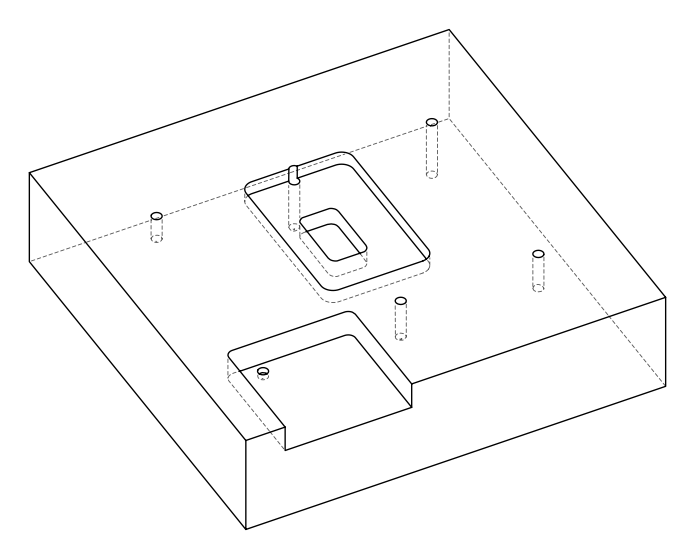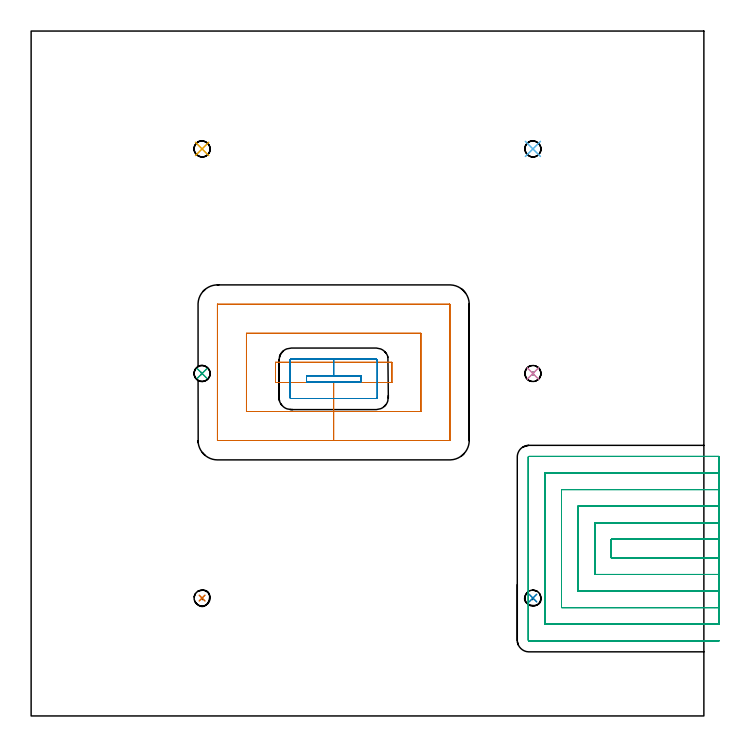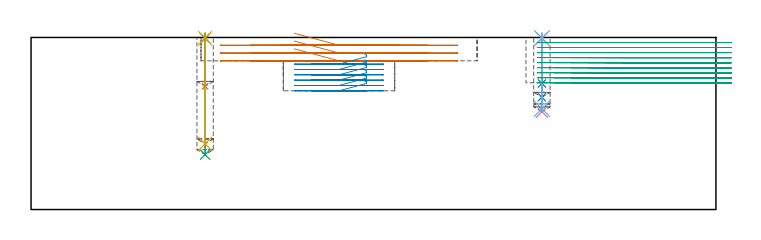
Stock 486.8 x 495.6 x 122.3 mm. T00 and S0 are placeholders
(PLAN: 15 operations, 3 tool changes, 57.9 min)
(1 SPOT_DRILL | STEP1POCKET | NXT0321_9005460120000 | 0.03 min | 2 mm3)
(2 SPOT_DRILL_1 | STEP1POCKET_1 | NXT0321_9005460120000 | 0.04 min | 3525 mm3)
(3 SPOT_DRILL_2 | STEP1POCKET_2 | NXT0321_9005460120000 | 0.03 min | 1 mm3)
(4 SPOT_DRILL_3 | STEP1POCKET_3 | NXT0321_9005460120000 | 0.03 min | 1 mm3)
(5 SPOT_DRILL_4 | STEP1POCKET_4 | NXT0321_9005460120000 | 0.03 min | 1 mm3)
(6 SPOT_DRILL_5 | STEP1POCKET_5 | NXT0321_9005460120000 | 0.03 min | 2 mm3)
(7 DRILL_BLIND_HOLE_INTO_CENTER | STEP1POCKET | UGT0301_226 | 0.15 min | 3403 mm3)
(8 DRILL_BLIND_HOLE_INTO_CENTER_1 | STEP1POCKET_1 | UGT0301_226 | 0.06 min | 924 mm3)
(9 DRILL_BLIND_HOLE_INTO_CENTER_2 | STEP1POCKET_2 | UGT0301_226 | 0.34 min | 8512 mm3)
(10 DRILL_BLIND_HOLE_INTO_CENTER_3 | STEP1POCKET_3 | UGT0301_226 | 0.22 min | 5304 mm3)
(11 DRILL_BLIND_HOLE_INTO_CENTER_4 | STEP1POCKET_4 | UGT0301_226 | 0.31 min | 7708 mm3)
(12 DRILL_BLIND_HOLE_INTO_CENTER_5 | STEP1POCKET_5 | UGT0301_226 | 0.21 min | 5079 mm3)
(13 MILL_RECTANGULAR_POCKET | POCKET_RECTANGULAR_STRAIGHT | UGT0201_006 | Follow Part, ap 7, ae 75% | 7.25 min | 408138 mm3)
(14 MILL_RECTANGULAR_POCKET_1 | POCKET_RECTANGULAR_STRAIGHT_1 | NXT0201_012 | Follow Part, ap 4, ae 75% | 4.04 min | 73651 mm3)
(15 MILL_SLOT | SLOT_PARTIAL_RECTANGULAR | NXT0201_012 | Follow Part, ap 4, ae 75% | 45.17 min | 644965 mm3)
(TOOL NXT0321_9005460120000 | NC Spot Drill, 142deg, 12mm, Carbide, Uncoated | D12 PA142 FL30 Z2)
(TOOL UGT0301_226 | Twist Drill 11.6 mm | D11.6 PA118 FL90 Z2)
(TOOL UGT0201_006 | End Mill 28 mm | D28 FL25 Z2)
(TOOL NXT0201_012 | ENDMILL 16mm [2P460-1600-NA 1630] | D16 FL38 Z6)
(OP 1 SPOT_DRILL)
G17 G21 G94 G90
T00 M6
G54
G17 G0 G90 X123.7 Y85.3 S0 M3
G43 Z132.3 H0
G94 G81 G98 Z121.801 F250. R125.3
G80
M5
M2
(OP 2 SPOT_DRILL_1)
G17 G21 G94 G90
T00 M6
G54
G17 G0 G90 X363.1 Y85.3 S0 M3
G43 Z132.3 H0
G94 G81 G98 Z89.601 F250. R93.1
G80
M5
M2
(OP 3 SPOT_DRILL_2)
G17 G21 G94 G90
T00 M6
G54
G17 G0 G90 X123.7 Y247.8 S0 M3
G43 Z132.3 H0
G94 G81 G98 Z121.801 F250. R125.3
G80
M5
M2
(OP 4 SPOT_DRILL_3)
G17 G21 G94 G90
T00 M6
G54
G17 G0 G90 X363.1 Y247.8 S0 M3
G43 Z132.3 H0
G94 G81 G98 Z121.801 F250. R125.3
G80
M5
M2
(OP 5 SPOT_DRILL_4)
G17 G21 G94 G90
T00 M6
G54
G17 G0 G90 X123.7 Y410.3 S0 M3
G43 Z132.3 H0
G94 G81 G98 Z121.801 F250. R125.3
G80
M5
M2
(OP 6 SPOT_DRILL_5)
G17 G21 G94 G90
T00 M6
G54
G17 G0 G90 X363.1 Y410.3 S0 M3
G43 Z132.3 H0
G94 G81 G98 Z121.801 F250. R125.3
G80
M5
M2
(OP 7 DRILL_BLIND_HOLE_INTO_CENTER)
G17 G21 G94 G90
T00 M6
G54
G17 G0 G90 X123.7 Y85.3 S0 M3
G43 Z132.3 H0
G94 G81 G98 Z87.6 F250. R124.3
G80
M5
M2
(OP 8 DRILL_BLIND_HOLE_INTO_CENTER_1)
G17 G21 G94 G90
T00 M6
G54
G17 G0 G90 X363.1 Y85.3 S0 M3
G43 Z132.3 H0
G94 G81 G98 Z79.8 F250. R92.1
G80
M5
M2
(OP 9 DRILL_BLIND_HOLE_INTO_CENTER_2)
G17 G21 G94 G90
T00 M6
G54
G17 G0 G90 X123.7 Y247.8 S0 M3
G43 Z132.3 H0
G94 G81 G98 Z39. F250. R124.3
G80
M5
M2
(OP 10 DRILL_BLIND_HOLE_INTO_CENTER_3)
G17 G21 G94 G90
T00 M6
G54
G17 G0 G90 X363.1 Y247.8 S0 M3
G43 Z132.3 H0
G94 G81 G98 Z69.5 F250. R124.3
G80
M5
M2
(OP 11 DRILL_BLIND_HOLE_INTO_CENTER_4)
G17 G21 G94 G90
T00 M6
G54
G17 G0 G90 X123.7 Y410.3 S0 M3
G43 Z132.3 H0
G94 G81 G98 Z46.7 F250. R124.3
G80
M5
M2
(OP 12 DRILL_BLIND_HOLE_INTO_CENTER_5)
G17 G21 G94 G90
T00 M6
G54
G17 G0 G90 X363.1 Y410.3 S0 M3
G43 Z132.3 H0
G94 G81 G98 Z71.6 F250. R124.3
G80
M5
M2
(OP 13 MILL_RECTANGULAR_POCKET)
G17 G21 G94 G90
T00 M6
G54
G17 G0 G90 X187.053 Y241.3 S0 M3
G43 Z132.3 H0
Z125.3
G94 G1 X218.9 Z116.767 F250.
X261. F500.
Y255.9
X176.8
Y241.3
X218.9
Y220.3
X282.
Y276.9
X155.8
Y252.82
Y220.3
X218.9
Y199.3
X302.9
X302.955 Y199.305
X302.995 Y199.345
X303. Y199.4
Y297.8
X302.995 Y297.855
X302.955 Y297.895
X302.9 Y297.9
X134.9
X134.845 Y297.895
X134.805 Y297.855
X134.8 Y297.8
Y199.4
X134.805 Y199.345
X134.845 Y199.305
X134.9 Y199.3
X218.9
X219.9
G0 X187.053 Y241.3 Z119.767
G1 X218.9 Z111.233 F250.
X261. F500.
Y255.9
X176.8
Y241.3
X218.9
Y220.3
X282.
Y276.9
X155.8
Y252.82
Y220.3
X218.9
Y199.3
X302.9
X302.955 Y199.305
X302.995 Y199.345
X303. Y199.4
Y297.8
X302.995 Y297.855
X302.955 Y297.895
X302.9 Y297.9
X134.9
X134.845 Y297.895
X134.805 Y297.855
X134.8 Y297.8
Y199.4
X134.805 Y199.345
X134.845 Y199.305
X134.9 Y199.3
X218.9
X219.9
G0 X187.053 Y241.3 Z114.233
G1 X218.9 Z105.7 F250.
X261. F500.
Y255.9
X176.8
Y241.3
X218.9
Y220.3
X282.
Y276.9
X155.8
Y252.82
Y220.3
X218.9
Y199.3
X302.9
X302.955 Y199.305
X302.995 Y199.345
X303. Y199.4
Y297.8
X302.995 Y297.855
X302.955 Y297.895
X302.9 Y297.9
X134.9
X134.845 Y297.895
X134.805 Y297.855
X134.8 Y297.8
Y199.4
X134.805 Y199.345
X134.845 Y199.305
X134.9 Y199.3
X218.9
X219.9
G0 Z132.3
M5
M2
(OP 14 MILL_RECTANGULAR_POCKET_1)
G17 G21 G94 G90
T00 M6
G54
G17 G0 G90 X237.259 Y241.7 S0 M3
G43 Z132.3 H1
Z110.14
G94 G1 X238.5 Z109.808 F250.
Y246.2 Z108.602
X218.9 Z103.35
X199.3 F500.
Y241.7
X238.5
Y246.2
X218.9
Y258.2
X188.2
G3 X187.3 Y257.3 R0.9
G1 Y230.6
G3 X188.2 Y229.7 R0.9
G1 X249.6
G3 X250.5 Y230.6 R0.9
G1 Y257.3
G3 X249.6 Y258.2 R0.9
G1 X218.9
X217.9
G0 X237.259 Y241.7 Z106.35
G1 X238.5 Z106.018 F250.
Y246.2 Z104.812
X218.9 Z99.56
X199.3 F500.
Y241.7
X238.5
Y246.2
X218.9
Y258.2
X188.2
G3 X187.3 Y257.3 R0.9
G1 Y230.6
G3 X188.2 Y229.7 R0.9
G1 X249.6
G3 X250.5 Y230.6 R0.9
G1 Y257.3
G3 X249.6 Y258.2 R0.9
G1 X218.9
X217.9
G0 X237.259 Y241.7 Z102.56
G1 X238.5 Z102.228 F250.
Y246.2 Z101.022
X218.9 Z95.77
X199.3 F500.
Y241.7
X238.5
Y246.2
X218.9
Y258.2
X188.2
G3 X187.3 Y257.3 R0.9
G1 Y230.6
G3 X188.2 Y229.7 R0.9
G1 X249.6
G3 X250.5 Y230.6 R0.9
G1 Y257.3
G3 X249.6 Y258.2 R0.9
G1 X218.9
X217.9
G0 X237.259 Y241.7 Z98.77
G1 X238.5 Z98.438 F250.
Y246.2 Z97.232
X218.9 Z91.98
X199.3 F500.
Y241.7
X238.5
Y246.2
X218.9
Y258.2
X188.2
G3 X187.3 Y257.3 R0.9
G1 Y230.6
G3 X188.2 Y229.7 R0.9
G1 X249.6
G3 X250.5 Y230.6 R0.9
G1 Y257.3
G3 X249.6 Y258.2 R0.9
G1 X218.9
X217.9
G0 X237.259 Y241.7 Z94.98
G1 X238.5 Z94.648 F250.
Y246.2 Z93.442
X218.9 Z88.19
X199.3 F500.
Y241.7
X238.5
Y246.2
X218.9
Y258.2
X188.2
G3 X187.3 Y257.3 R0.9
G1 Y230.6
G3 X188.2 Y229.7 R0.9
G1 X249.6
G3 X250.5 Y230.6 R0.9
G1 Y257.3
G3 X249.6 Y258.2 R0.9
G1 X218.9
X217.9
G0 X237.259 Y241.7 Z91.19
G1 X238.5 Z90.858 F250.
Y246.2 Z89.652
X218.9 Z84.4
X199.3 F500.
Y241.7
X238.5
Y246.2
X218.9
Y258.2
X188.2
G3 X187.3 Y257.3 R0.9
G1 Y230.6
G3 X188.2 Y229.7 R0.9
G1 X249.6
G3 X250.5 Y230.6 R0.9
G1 Y257.3
G3 X249.6 Y258.2 R0.9
G1 X218.9
X217.9
G0 Z132.3
M5
M2
(OP 15 MILL_SLOT)
G17 G21 G94 G90
T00 M6
G54
G17 G0 G90 X497.8 Y127.8 S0 M3
G43 Z132.3 H1
Z118.722
G94 G1 X494.8 F250.
X419.8 F500.
Y114.4
X494.8
X497.8 F250.
Y139.8
X494.8
X407.8 F500.
Y102.4
X494.8
X497.8 F250.
Y151.8
X494.8
X395.8 F500.
Y90.4
X494.8
X497.8 F250.
Y163.8
X494.8
X383.8 F500.
Y78.4
X494.8
X497.8 F250.
Y175.8
X494.8
X371.8 F500.
Y66.4
X494.8
X497.8 F250.
Y187.8
X494.8
X360.2 F500.
G3 X359.8 Y187.4 R0.4
G1 Y54.8
G3 X360.2 Y54.4 R0.4
G1 X494.8
X497.8 F250.
G0 Y127.8 Z115.144
G1 X494.8
X419.8 F500.
Y114.4
X494.8
X497.8 F250.
Y139.8
X494.8
X407.8 F500.
Y102.4
X494.8
X497.8 F250.
Y151.8
X494.8
X395.8 F500.
Y90.4
X494.8
X497.8 F250.
Y163.8
X494.8
X383.8 F500.
Y78.4
X494.8
X497.8 F250.
Y175.8
X494.8
X371.8 F500.
Y66.4
X494.8
X497.8 F250.
Y187.8
X494.8
X360.2 F500.
G3 X359.8 Y187.4 R0.4
G1 Y54.8
G3 X360.2 Y54.4 R0.4
G1 X494.8
X497.8 F250.
G0 Y127.8 Z111.567
G1 X494.8
X419.8 F500.
Y114.4
X494.8
X497.8 F250.
Y139.8
X494.8
X407.8 F500.
Y102.4
X494.8
X497.8 F250.
Y151.8
X494.8
X395.8 F500.
Y90.4
X494.8
X497.8 F250.
Y163.8
X494.8
X383.8 F500.
Y78.4
X494.8
X497.8 F250.
Y175.8
X494.8
X371.8 F500.
Y66.4
X494.8
X497.8 F250.
Y187.8
X494.8
X360.2 F500.
G3 X359.8 Y187.4 R0.4
G1 Y54.8
G3 X360.2 Y54.4 R0.4
G1 X494.8
X497.8 F250.
G0 Y127.8 Z107.989
G1 X494.8
X419.8 F500.
Y114.4
X494.8
X497.8 F250.
Y139.8
X494.8
X407.8 F500.
Y102.4
X494.8
X497.8 F250.
Y151.8
X494.8
X395.8 F500.
Y90.4
X494.8
X497.8 F250.
Y163.8
X494.8
X383.8 F500.
Y78.4
X494.8
X497.8 F250.
Y175.8
X494.8
X371.8 F500.
Y66.4
X494.8
X497.8 F250.
Y187.8
X494.8
X360.2 F500.
G3 X359.8 Y187.4 R0.4
G1 Y54.8
G3 X360.2 Y54.4 R0.4
G1 X494.8
X497.8 F250.
G0 Y127.8 Z104.411
G1 X494.8
X419.8 F500.
Y114.4
X494.8
X497.8 F250.
Y139.8
X494.8
X407.8 F500.
Y102.4
X494.8
X497.8 F250.
Y151.8
X494.8
X395.8 F500.
Y90.4
X494.8
X497.8 F250.
Y163.8
X494.8
X383.8 F500.
Y78.4
X494.8
X497.8 F250.
Y175.8
X494.8
X371.8 F500.
Y66.4
X494.8
X497.8 F250.
Y187.8
X494.8
X360.2 F500.
G3 X359.8 Y187.4 R0.4
G1 Y54.8
G3 X360.2 Y54.4 R0.4
G1 X494.8
X497.8 F250.
G0 Y127.8 Z100.833
G1 X494.8
X419.8 F500.
Y114.4
X494.8
X497.8 F250.
Y139.8
X494.8
X407.8 F500.
Y102.4
X494.8
X497.8 F250.
Y151.8
X494.8
X395.8 F500.
Y90.4
X494.8
X497.8 F250.
Y163.8
X494.8
X383.8 F500.
Y78.4
X494.8
X497.8 F250.
Y175.8
X494.8
X371.8 F500.
Y66.4
X494.8
X497.8 F250.
Y187.8
X494.8
X360.2 F500.
G3 X359.8 Y187.4 R0.4
G1 Y54.8
G3 X360.2 Y54.4 R0.4
G1 X494.8
X497.8 F250.
G0 Y127.8 Z97.256
G1 X494.8
X419.8 F500.
Y114.4
X494.8
X497.8 F250.
Y139.8
X494.8
X407.8 F500.
Y102.4
X494.8
X497.8 F250.
Y151.8
X494.8
X395.8 F500.
Y90.4
X494.8
X497.8 F250.
Y163.8
X494.8
X383.8 F500.
Y78.4
X494.8
X497.8 F250.
Y175.8
X494.8
X371.8 F500.
Y66.4
X494.8
X497.8 F250.
Y187.8
X494.8
X360.2 F500.
G3 X359.8 Y187.4 R0.4
G1 Y54.8
G3 X360.2 Y54.4 R0.4
G1 X494.8
X497.8 F250.
G0 Y127.8 Z93.678
G1 X494.8
X419.8 F500.
Y114.4
X494.8
X497.8 F250.
Y139.8
X494.8
X407.8 F500.
Y102.4
X494.8
X497.8 F250.
Y151.8
X494.8
X395.8 F500.
Y90.4
X494.8
X497.8 F250.
Y163.8
X494.8
X383.8 F500.
Y78.4
X494.8
X497.8 F250.
Y175.8
X494.8
X371.8 F500.
Y66.4
X494.8
X497.8 F250.
Y187.8
X494.8
X360.2 F500.
G3 X359.8 Y187.4 R0.4
G1 Y54.8
G3 X360.2 Y54.4 R0.4
G1 X494.8
X497.8 F250.
G0 Y127.8 Z90.1
G1 X494.8
X419.8 F500.
Y114.4
X494.8
X497.8 F250.
Y139.8
X494.8
X407.8 F500.
Y102.4
X494.8
X497.8 F250.
Y151.8
X494.8
X395.8 F500.
Y90.4
X494.8
X497.8 F250.
Y163.8
X494.8
X383.8 F500.
Y78.4
X494.8
X497.8 F250.
Y175.8
X494.8
X371.8 F500.
Y66.4
X494.8
X497.8 F250.
Y187.8
X494.8
X360.2 F500.
G3 X359.8 Y187.4 R0.4
G1 Y54.8
G3 X360.2 Y54.4 R0.4
G1 X494.8
X497.8 F250.
G0 Z132.3
M5
M2
